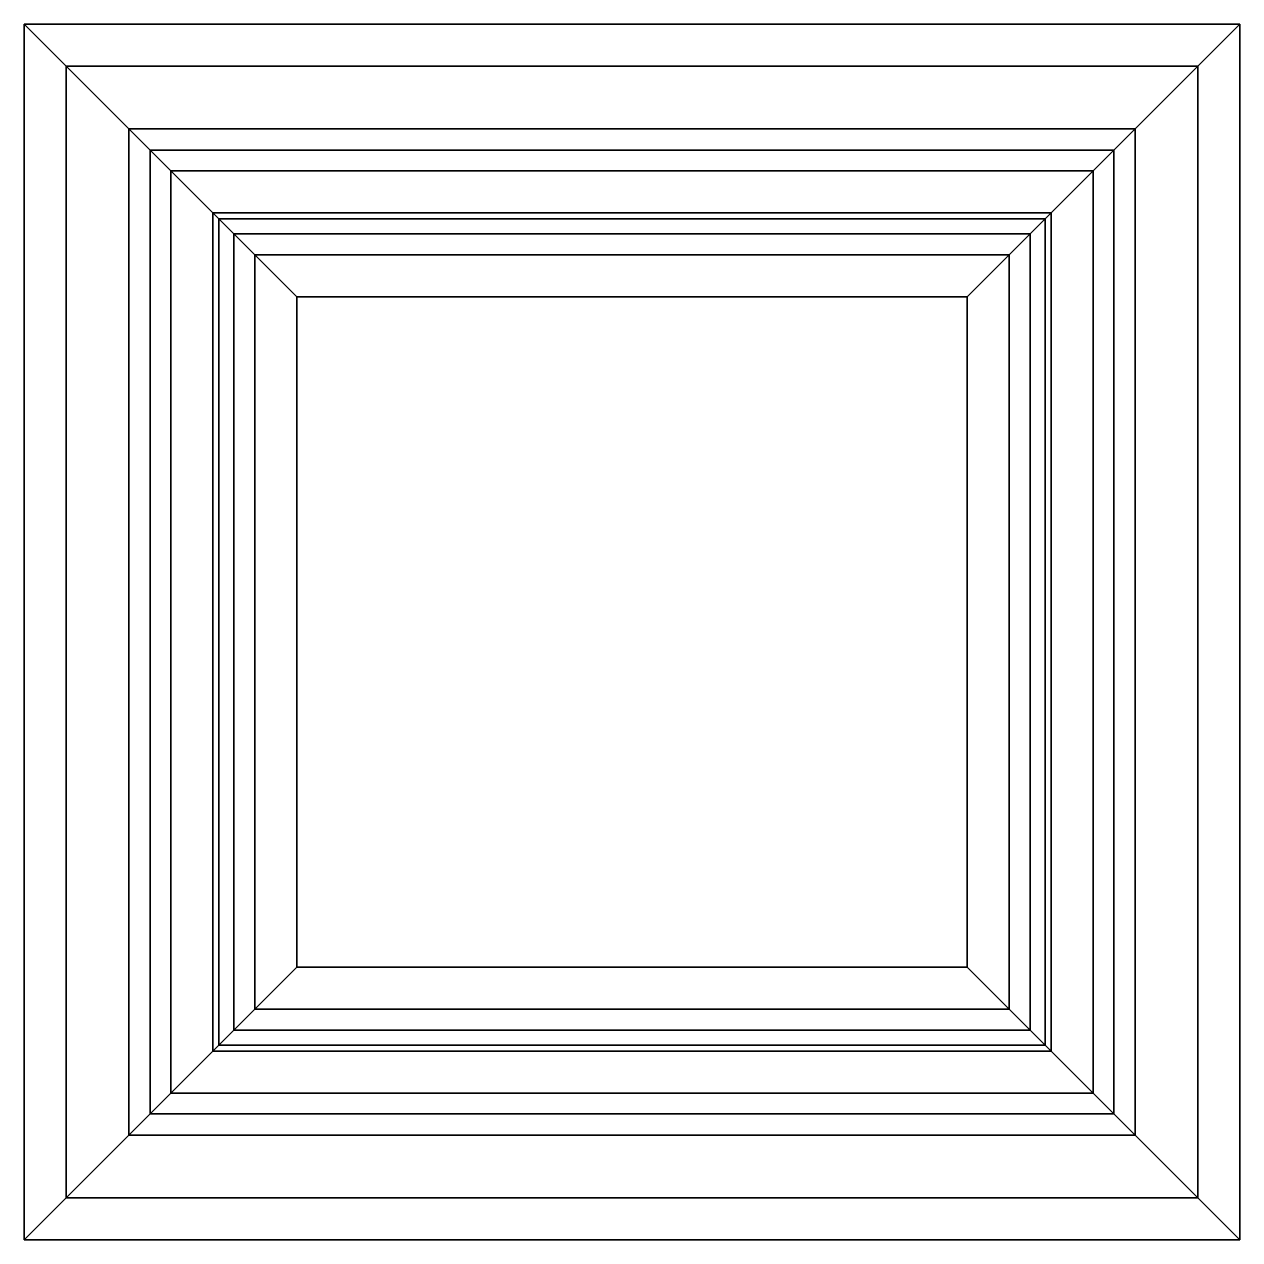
# Model space of a CAD drawing. Extents: x -0.368 to 0.368, y -0.368 to 0.368.
import ezdxf

# ---------------------------------------------------------------- set-up
doc = ezdxf.new("R2010")
doc.units = 0

msp = doc.modelspace()

# ---------------------------------------------------------------- meshes
mesh = msp.add_polyface()
corners = [(0.254, 0.254, 1.8923), (-0.254, 0.254, 1.6002), (-0.254, 0.254, 1.8923), (-0.2413, -0.2413, 1.8923), (0.2032, 0.2032, 1.9304), (0.2413, 0.2413, 1.8923), (0.254, -0.254, 1.8923), (0.254, 0.254, 1.6002), (0.254, -0.254, 1.6002), (-0.254, -0.254, 1.8923), (-0.2413, 0.2413, 1.8923), (-0.2032, -0.2032, 1.9304), (-0.2032, 0.2032, 1.9304), (0.2413, -0.2413, 1.8923), (0.2413, -0.2413, 1.6002), (0.2413, 0.2413, 1.6002), (-0.2413, -0.2413, 1.6002), (-0.254, -0.254, 1.6002), (-0.2032, -0.2032, 1.9431), (-0.2032, 0.2032, 1.9431), (-0.2413, 0.2413, 1.9812), (0.2413, 0.2413, 1.9812), (0.2032, -0.2032, 1.9304), (0.2032, 0.2032, 1.5621), (-0.2413, 0.2413, 1.6002), (-0.2032, 0.2032, 1.5621), (0.254, 0.254, 1.9812), (0.2032, 0.2032, 1.9431), (-0.2032, -0.2032, 1.5621), (0.2032, -0.2032, 1.5494), (0.2032, 0.2032, 1.5494), (0.2032, -0.2032, 1.5621), (-0.2032, 0.2032, 1.5494), (0.2032, -0.2032, 1.9431), (-0.2413, -0.2413, 1.9812), (-0.254, 0.254, 1.9812), (-0.254, 0.254, 2.2733), (0.2413, -0.2413, 1.9812), (-0.2032, -0.2032, 1.5494), (0.2413, -0.2413, 1.5113), (0.2413, 0.2413, 1.5113), (-0.2413, 0.2413, 1.5113), (-0.2413, -0.2413, 1.5113), (-0.254, -0.254, 1.9812), (-0.254, -0.254, 2.2733), (0.254, 0.254, 2.2733), (-0.2413, 0.2413, 2.2733), (-0.254, 0.254, 1.5113), (-0.254, -0.254, 1.5113), (0.254, -0.254, 1.9812), (0.254, -0.254, 2.2733), (0.2413, -0.2413, 2.2733), (0.2413, 0.2413, 2.2733), (0.254, 0.254, 1.2192), (0.254, 0.254, 1.5113), (0.254, -0.254, 1.5113), (-0.2413, 0.2413, 1.2192), (-0.254, 0.254, 1.2192), (-0.2413, -0.2413, 2.2733), (0.2032, 0.2032, 2.3114), (-0.2032, 0.2032, 2.3114), (-0.254, -0.254, 1.2192), (0.254, -0.254, 1.2192), (0.2413, 0.2413, 1.2192), (-0.2413, -0.2413, 1.2192), (0.2032, -0.2032, 2.3114), (0.2032, 0.2032, 2.3241), (0.2032, 0.2032, 1.1811), (0.2413, -0.2413, 1.2192), (-0.2032, -0.2032, 2.3114), (-0.2032, 0.2032, 2.3241), (0.2032, -0.2032, 2.3241), (0.2413, 0.2413, 2.3622), (0.2413, -0.2413, 2.3622), (-0.254, 0.254, 2.3622), (0.254, 0.254, 2.3622), (-0.2413, 0.2413, 2.3622), (0.2032, 0.2032, 1.1684), (0.2032, -0.2032, 1.1811), (-0.2032, 0.2032, 1.1684), (-0.2032, -0.2032, 1.1811), (-0.2032, 0.2032, 1.1811), (-0.2032, -0.2032, 2.3241), (-0.2413, -0.2413, 2.3622), (0.254, -0.254, 2.3622), (0.2032, -0.2032, 1.1684), (0.2413, -0.2413, 1.1303), (-0.2413, 0.2413, 1.1303), (0.2413, 0.2413, 1.1303), (-0.2413, -0.2413, 1.1303), (-0.2032, -0.2032, 1.1684), (-0.254, -0.254, 2.3622), (0.254, -0.254, 2.6543), (0.254, 0.254, 2.6543), (-0.254, 0.254, 2.6543), (-0.2413, 0.2413, 2.6543), (0.254, 0.254, 1.1303), (0.254, 0.254, 0.8382), (-0.254, -0.254, 2.6543), (-0.254, 0.254, 0.8382), (-0.254, 0.254, 1.1303), (-0.254, -0.254, 0.8382), (-0.2413, -0.2413, 2.6543), (0.2032, 0.2032, 2.6924), (0.2413, -0.2413, 2.6543), (0.2413, 0.2413, 2.6543), (-0.2032, 0.2032, 2.6924), (-0.2032, 0.2032, 2.7051), (0.2032, 0.2032, 2.7051), (0.254, -0.254, 1.1303), (-0.254, -0.254, 1.1303), (0.254, -0.254, 0.8382), (-0.2413, 0.2413, 0.8382), (0.2413, 0.2413, 0.8382), (-0.2413, -0.2413, 0.8382), (0.2032, -0.2032, 2.6924), (-0.2032, -0.2032, 2.6924), (-0.2032, -0.2032, 2.7051), (0.2032, -0.2032, 2.7051), (0.2032, -0.2032, 0.8001), (0.2032, 0.2032, 0.8001), (-0.2032, 0.2032, 0.8001), (0.2413, -0.2413, 0.8382), (-0.2032, 0.2032, 0.7874), (0.2032, 0.2032, 0.7874), (0.2413, 0.2413, 0.7493), (-0.25047, -0.25047, 2.73685), (-0.2286, 0.2286, 2.7051), (0.2286, 0.2286, 2.7051), (0.25047, -0.25047, 2.73685), (0.2032, -0.2032, 0.7874), (-0.2032, -0.2032, 0.8001), (-0.254, 0.254, 0.7493), (-0.2413, 0.2413, 0.7493), (0.2286, -0.2286, 2.7051), (-0.2286, -0.2286, 2.7051), (-0.25047, 0.25047, 2.73685), (0.25047, 0.25047, 2.73685), (0.2794, 0.2794, 2.76225), (0.2921, 0.2921, 2.7686), (-0.2794, 0.2794, 2.76225), (-0.2794, -0.2794, 2.76225), (-0.2032, -0.2032, 0.7874), (-0.2413, -0.2413, 0.7493), (0.254, -0.254, 0.7493), (0.2413, -0.2413, 0.7493), (0.254, 0.254, 0.7493), (-0.254, 0.254, 0.4572), (-0.254, -0.254, 0.7493), (-0.2921, -0.2921, 2.7686), (-0.2921, 0.2921, 2.7686), (0.2921, -0.2921, 2.7686), (0.2794, -0.2794, 2.76225), (-0.2921, 0.2921, 2.794), (0.254, 0.254, 0.4572), (0.2413, 0.2413, 0.4572), (-0.2413, 0.2413, 0.4572), (-0.254, -0.254, 0.4572), (0.2921, 0.2921, 2.794), (0.2921, -0.2921, 2.794), (0.3429, 0.3429, 2.794), (0.254, -0.254, 0.4572), (-0.2921, -0.2921, 2.794), (0.2413, -0.2413, 0.4572), (0.2032, 0.2032, 0.4191), (-0.3429, -0.3429, 2.8569), (-0.3429, 0.3429, 2.794), (0.3429, -0.3429, 2.794), (-0.3429, -0.3429, 2.794), (0.3429, 0.3429, 2.8569), (0.2032, -0.2032, 0.4191), (-0.2413, -0.2413, 0.4572), (0.2032, 0.2032, 0.4064), (0.305, 0.305, 0.4064), (-0.2032, 0.2032, 0.4064), (-0.2032, 0.2032, 0.4191), (-0.3429, 0.3429, 2.8569), (-0.3683, -0.3683, 2.8696), (0.3683, 0.3683, 2.8696), (0.3683, -0.3683, 2.8696), (0.3429, -0.3429, 2.8569), (-0.3683, 0.3683, 2.8696), (-0.3683, 0.3683, 2.895), (-0.2032, -0.2032, 0.4191), (0.2032, -0.2032, 0.4064), (-0.305, 0.305, 0.4064), (-0.305, 0.305), (-0.2032, -0.2032, 0.4064), (0.3683, -0.3683, 2.895), (0.3683, 0.3683, 2.895), (-0.3683, -0.3683, 2.895), (0.305, 0.305), (0.305, -0.305, 0.4064), (-0.305, -0.305), (-0.305, -0.305, 0.4064), (0.305, -0.305)]
mesh.append_faces([[corners[k] for k in face] for face in [(0, 2, 10, 5), (0, 7, 1, 2), (3, 10, 2, 9), (12, 4, 5, 10), (6, 0, 5, 13), (7, 0, 6, 8), (1, 7, 15, 24), (2, 1, 17, 9), (10, 3, 11, 12), (9, 6, 13, 3), (4, 12, 19, 27), (4, 22, 13, 5), (8, 6, 9, 17), (15, 7, 8, 14), (23, 25, 24, 15), (1, 24, 16, 17), (22, 11, 3, 13), (12, 11, 18, 19), (27, 19, 20, 21), (22, 4, 27, 33), (17, 16, 14, 8), (31, 23, 15, 14), (30, 32, 25, 23), (16, 24, 25, 28), (11, 22, 33, 18), (34, 20, 19, 18), (35, 26, 21, 20), (33, 27, 21, 37), (28, 31, 14, 16), (29, 30, 23, 31), (32, 30, 40, 41), (32, 38, 28, 25), (18, 33, 37, 34), (35, 20, 34, 43), (45, 26, 35, 36), (21, 26, 49, 37), (38, 29, 31, 28), (30, 29, 39, 40), (54, 47, 41, 40), (41, 42, 38, 32), (43, 34, 37, 49), (36, 35, 43, 44), (26, 45, 50, 49), (45, 36, 46, 52), (29, 38, 42, 39), (55, 54, 40, 39), (54, 53, 57, 47), (42, 41, 47, 48), (49, 50, 44, 43), (58, 46, 36, 44), (50, 45, 52, 51), (60, 59, 52, 46), (48, 55, 39, 42), (53, 54, 55, 62), (57, 53, 63, 56), (47, 57, 61, 48), (44, 50, 51, 58), (46, 58, 69, 60), (59, 65, 51, 52), (59, 60, 70, 66), (62, 55, 48, 61), (63, 53, 62, 68), (67, 81, 56, 63), (57, 56, 64, 61), (65, 69, 58, 51), (60, 69, 82, 70), (65, 59, 66, 71), (66, 70, 76, 72), (61, 64, 68, 62), (78, 67, 63, 68), (77, 79, 81, 67), (64, 56, 81, 80), (69, 65, 71, 82), (83, 76, 70, 82), (71, 66, 72, 73), (74, 75, 72, 76), (80, 78, 68, 64), (85, 77, 67, 78), (79, 77, 88, 87), (79, 90, 80, 81), (82, 71, 73, 83), (74, 76, 83, 91), (72, 75, 84, 73), (93, 75, 74, 94), (90, 85, 78, 80), (77, 85, 86, 88), (96, 100, 87, 88), (87, 89, 90, 79), (91, 83, 73, 84), (94, 74, 91, 98), (75, 93, 92, 84), (93, 94, 95, 105), (85, 90, 89, 86), (109, 96, 88, 86), (96, 97, 99, 100), (89, 87, 100, 110), (84, 92, 98, 91), (102, 95, 94, 98), (92, 93, 105, 104), (106, 103, 105, 95), (110, 109, 86, 89), (97, 96, 109, 111), (99, 97, 113, 112), (100, 99, 101, 110), (98, 92, 104, 102), (95, 102, 116, 106), (103, 115, 104, 105), (103, 106, 107, 108), (111, 109, 110, 101), (113, 97, 111, 122), (120, 121, 112, 113), (99, 112, 114, 101), (115, 116, 102, 104), (106, 116, 117, 107), (115, 103, 108, 118), (127, 128, 108, 107), (101, 114, 122, 111), (119, 120, 113, 122), (124, 123, 121, 120), (114, 112, 121, 131), (116, 115, 118, 117), (135, 127, 107, 117), (118, 108, 128, 134), (127, 136, 137, 128), (131, 119, 122, 114), (130, 124, 120, 119), (123, 124, 125, 133), (123, 142, 131, 121), (117, 118, 134, 135), (126, 136, 127, 135), (128, 137, 129, 134), (138, 137, 136, 140), (142, 130, 119, 131), (124, 130, 145, 125), (146, 132, 133, 125), (133, 143, 142, 123), (134, 129, 126, 135), (126, 141, 140, 136), (152, 129, 137, 138), (150, 139, 138, 140), (141, 126, 129, 152), (130, 142, 143, 145), (144, 146, 125, 145), (146, 154, 147, 132), (143, 133, 132, 148), (149, 150, 140, 141), (152, 138, 139, 151), (141, 152, 151, 149), (139, 150, 153, 158), (148, 144, 145, 143), (154, 146, 144, 161), (147, 154, 155, 156), (132, 147, 157, 148), (150, 149, 162, 153), (151, 139, 158, 159), (149, 151, 159, 162), (166, 160, 158, 153), (161, 144, 148, 157), (155, 154, 161, 163), (164, 175, 156, 155), (147, 156, 171, 157), (168, 166, 153, 162), (159, 158, 160, 167), (162, 159, 167, 168), (166, 176, 169, 160), (157, 171, 163, 161), (170, 164, 155, 163), (172, 174, 175, 164), (171, 156, 175, 183), (168, 165, 176, 166), (160, 169, 180, 167), (167, 180, 165, 168), (178, 169, 176, 181), (183, 170, 163, 171), (184, 172, 164, 170), (174, 172, 173, 185), (174, 187, 183, 175), (181, 176, 165, 177), (169, 178, 179, 180), (180, 179, 177, 165), (178, 181, 182, 189), (187, 184, 170, 183), (192, 173, 172, 184), (185, 173, 191, 186), (194, 187, 174, 185), (181, 177, 190, 182), (179, 178, 189, 188), (177, 179, 188, 190), (188, 189, 182, 190), (194, 192, 184, 187), (191, 173, 192, 195), (186, 191, 195, 193), (185, 186, 193, 194), (192, 194, 193, 195)]])

doc.saveas('drawing.dxf')
